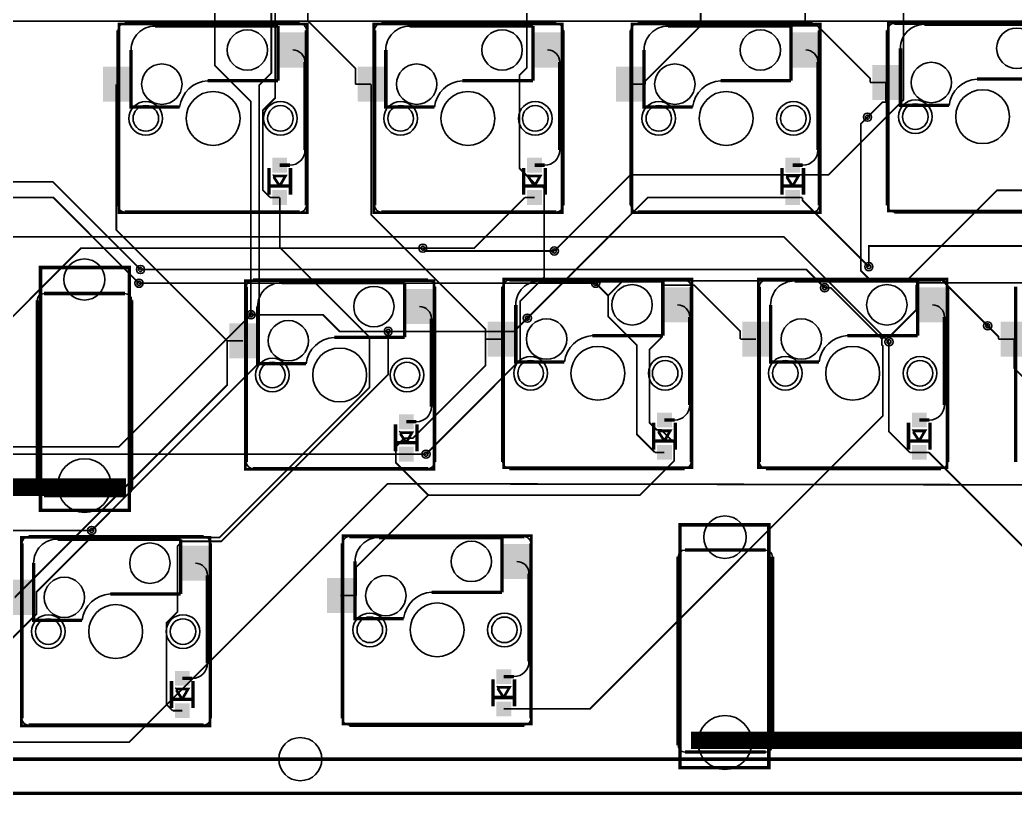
# Model space of a CAD drawing. Header units: millimetres. Extents: x -34 to 290, y -3 to 102.
# Drawn here: x 30 to 103.9, y -2.7 to 54.9 of the extents above; entities that cross this region are included whole.
import ezdxf

# ---------------------------------------------------------------- set-up
doc = ezdxf.new("R2010")
doc.units = ezdxf.units.MM
for name, color, linetype, true_color in [('BoardOutLine', 7, 'Continuous', 0xff00ff), ('BottomLayer', 7, 'Continuous', 0x0000ff), ('BottomPasteMaskLayer', 7, 'Continuous', 0x800000), ('BottomSilkLayer', 7, 'Continuous', 0x66cc33), ('BottomSolderMaskLayer', 7, 'Continuous', 0xaa00ff), ('Document', 7, 'Continuous', 0xffffff), ('Hole', 7, 'Continuous', 0x222222), ('Multi-Layer', 7, 'Continuous', 0xc0c0c0), ('TopLayer', 7, 'Continuous', 0xff0000), ('TopSilkLayer', 7, 'Continuous', 0xffcc00)]:
    doc.layers.add(name, color=color, linetype=linetype, true_color=true_color)

msp = doc.modelspace()

# ---------------------------------------------------------------- hatches: boundary and pattern name
at = {"layer": 'BottomLayer'}
for points in [[(51.19248079999977, 51.405002599999875), (49.29245920000005, 51.405002599999875), (49.29245920000005, 53.905022999999915), (51.19248079999977, 53.905022999999915)], [(70.11548079999977, 51.405002599999875), (68.21545920000005, 51.405002599999875), (68.21545920000005, 53.905022999999915), (70.11548079999977, 53.905022999999915)], [(89.29248079999991, 51.405002599999875), (87.39245919999996, 51.405002599999875), (87.39245919999996, 53.905022999999915), (89.29248079999991, 53.905022999999915)], [(38.086080800000104, 48.86502799999994), (36.18605919999993, 48.86502799999994), (36.18605919999993, 51.36502299999995), (38.086080800000104, 51.36502299999995)], [(57.009080800000106, 48.86502799999994), (55.10905919999993, 48.86502799999994), (55.10905919999993, 51.36502299999995), (57.009080800000106, 51.36502299999995)], [(76.18608080000001, 48.86502799999994), (74.28605919999984, 48.86502799999994), (74.28605919999984, 51.36502299999995), (76.18608080000001, 51.36502299999995)], [(95.23608079999997, 48.992028000000005), (93.33605920000002, 48.992028000000005), (93.33605920000002, 51.492022999999904), (95.23608079999997, 51.492022999999904)], [(49.77170639999997, 44.60095220000005), (49.77170639999997, 43.60095419999993), (48.77170840000019, 43.60095419999993), (48.77170840000019, 44.60095220000005)], [(68.69470639999997, 44.60095220000005), (68.69470639999997, 43.60095419999993), (67.6947084000002, 43.60095419999993), (67.6947084000002, 44.60095220000005)], [(87.87170640000011, 44.60095220000005), (87.87170640000011, 43.60095419999993), (86.8717084000001, 43.60095419999993), (86.8717084000001, 44.60095220000005)], [(49.77170639999997, 42.20095700000002), (49.77170639999997, 41.20095900000001), (48.77170840000019, 41.20095900000001), (48.77170840000019, 42.20095700000002)], [(68.69470639999997, 42.20095700000002), (68.69470639999997, 41.20095900000001), (67.6947084000002, 41.20095900000001), (67.6947084000002, 42.20095700000002)], [(87.87170640000011, 42.20095700000002), (87.87170640000011, 41.20095900000001), (86.8717084000001, 41.20095900000001), (86.8717084000001, 42.20095700000002)], [(60.59048079999991, 32.35500259999992), (58.690459199999964, 32.35500259999992), (58.690459199999964, 34.85502299999996), (60.59048079999991, 34.85502299999996)], [(79.76748079999982, 32.48200259999999), (77.8674592000001, 32.48200259999999), (77.8674592000001, 34.98202299999991), (79.76748079999982, 34.98202299999991)], [(98.69048079999982, 32.48200259999999), (96.7904592000001, 32.48200259999999), (96.7904592000001, 34.98202299999991), (98.69048079999982, 34.98202299999991)], [(47.484080800000015, 29.815027999999984), (45.58405919999984, 29.815027999999984), (45.58405919999984, 32.31502299999988), (47.484080800000015, 32.31502299999988)], [(66.66108079999992, 29.942027999999937), (64.76105919999998, 29.942027999999937), (64.76105919999998, 32.44202299999995), (66.66108079999992, 32.44202299999995)], [(85.58408079999992, 29.942027999999937), (83.68405919999998, 29.942027999999937), (83.68405919999998, 32.44202299999995), (85.58408079999992, 32.44202299999995)], [(104.76108080000006, 29.942027999999937), (102.86105919999989, 29.942027999999937), (102.86105919999989, 32.44202299999995), (104.76108080000006, 32.44202299999995)], [(59.16970640000011, 25.550952199999983), (59.16970640000011, 24.55095419999998), (58.169708400000104, 24.55095419999998), (58.169708400000104, 25.550952199999983)], [(78.34670640000002, 25.67795220000005), (78.34670640000002, 24.67795419999993), (77.34670840000001, 24.67795419999993), (77.34670840000001, 25.67795220000005)], [(97.26970640000002, 25.67795220000005), (97.26970640000002, 24.67795419999993), (96.26970840000001, 24.67795419999993), (96.26970840000001, 25.67795220000005)], [(59.16970640000011, 23.15095699999995), (59.16970640000011, 22.150959000000057), (58.169708400000104, 22.150959000000057), (58.169708400000104, 23.15095699999995)], [(78.34670640000002, 23.277957000000015), (78.34670640000002, 22.27795900000001), (77.34670840000001, 22.27795900000001), (77.34670840000001, 23.277957000000015)], [(97.26970640000002, 23.277957000000015), (97.26970640000002, 22.27795900000001), (96.26970840000001, 22.27795900000001), (96.26970840000001, 23.277957000000015)], [(43.953480799999966, 13.305002599999966), (42.05345920000002, 13.305002599999966), (42.05345920000002, 15.805022999999892), (43.953480799999966, 15.805022999999892)], [(67.82948079999994, 13.432002599999919), (65.9294592, 13.432002599999919), (65.9294592, 15.932022999999958), (67.82948079999994, 15.932022999999958)], [(54.72308080000005, 10.892027999999982), (52.823059199999875, 10.892027999999982), (52.823059199999875, 13.392022999999881), (54.72308080000005, 13.392022999999881)], [(30.84708080000007, 10.76502800000003), (28.9470591999999, 10.76502800000003), (28.9470591999999, 13.265022999999928), (30.84708080000007, 13.265022999999928)], [(42.532706400000166, 6.500952200000029), (42.532706400000166, 5.50095419999991), (41.53270840000016, 5.50095419999991), (41.53270840000016, 6.500952200000029)], [(66.40870640000014, 6.6279521999999815), (66.40870640000014, 5.6279541999999765), (65.40870840000014, 5.6279541999999765), (65.40870840000014, 6.6279521999999815)], [(42.532706400000166, 4.100956999999994), (42.532706400000166, 3.100958999999989), (41.53270840000016, 3.100958999999989), (41.53270840000016, 4.100956999999994)], [(66.40870640000014, 4.227956999999947), (66.40870640000014, 3.2279590000000553), (65.40870840000014, 3.2279590000000553), (65.40870840000014, 4.227956999999947)]]:
    msp.add_hatch(color=256, dxfattribs=at).paths.add_polyline_path(points)
at = {"layer": 'BottomPasteMaskLayer'}
for points in [[(51.19248079999977, 51.405002599999875), (49.29245920000005, 51.405002599999875), (49.29245920000005, 53.905022999999915), (51.19248079999977, 53.905022999999915)], [(70.11548079999977, 51.405002599999875), (68.21545920000005, 51.405002599999875), (68.21545920000005, 53.905022999999915), (70.11548079999977, 53.905022999999915)], [(89.29248079999991, 51.405002599999875), (87.39245919999996, 51.405002599999875), (87.39245919999996, 53.905022999999915), (89.29248079999991, 53.905022999999915)], [(38.086080800000104, 48.86502799999994), (36.18605919999993, 48.86502799999994), (36.18605919999993, 51.36502299999995), (38.086080800000104, 51.36502299999995)], [(57.009080800000106, 48.86502799999994), (55.10905919999993, 48.86502799999994), (55.10905919999993, 51.36502299999995), (57.009080800000106, 51.36502299999995)], [(76.18608080000001, 48.86502799999994), (74.28605919999984, 48.86502799999994), (74.28605919999984, 51.36502299999995), (76.18608080000001, 51.36502299999995)], [(95.23608079999997, 48.992028000000005), (93.33605920000002, 48.992028000000005), (93.33605920000002, 51.492022999999904), (95.23608079999997, 51.492022999999904)], [(49.77170639999997, 44.60095220000005), (49.77170639999997, 43.60095419999993), (48.77170840000019, 43.60095419999993), (48.77170840000019, 44.60095220000005)], [(68.69470639999997, 44.60095220000005), (68.69470639999997, 43.60095419999993), (67.6947084000002, 43.60095419999993), (67.6947084000002, 44.60095220000005)], [(87.87170640000011, 44.60095220000005), (87.87170640000011, 43.60095419999993), (86.8717084000001, 43.60095419999993), (86.8717084000001, 44.60095220000005)], [(49.77170639999997, 42.20095700000002), (49.77170639999997, 41.20095900000001), (48.77170840000019, 41.20095900000001), (48.77170840000019, 42.20095700000002)], [(68.69470639999997, 42.20095700000002), (68.69470639999997, 41.20095900000001), (67.6947084000002, 41.20095900000001), (67.6947084000002, 42.20095700000002)], [(87.87170640000011, 42.20095700000002), (87.87170640000011, 41.20095900000001), (86.8717084000001, 41.20095900000001), (86.8717084000001, 42.20095700000002)], [(60.59048079999991, 32.35500259999992), (58.690459199999964, 32.35500259999992), (58.690459199999964, 34.85502299999996), (60.59048079999991, 34.85502299999996)], [(79.76748079999982, 32.48200259999999), (77.8674592000001, 32.48200259999999), (77.8674592000001, 34.98202299999991), (79.76748079999982, 34.98202299999991)], [(98.69048079999982, 32.48200259999999), (96.7904592000001, 32.48200259999999), (96.7904592000001, 34.98202299999991), (98.69048079999982, 34.98202299999991)], [(47.484080800000015, 29.815027999999984), (45.58405919999984, 29.815027999999984), (45.58405919999984, 32.31502299999988), (47.484080800000015, 32.31502299999988)], [(66.66108079999992, 29.942027999999937), (64.76105919999998, 29.942027999999937), (64.76105919999998, 32.44202299999995), (66.66108079999992, 32.44202299999995)], [(85.58408079999992, 29.942027999999937), (83.68405919999998, 29.942027999999937), (83.68405919999998, 32.44202299999995), (85.58408079999992, 32.44202299999995)], [(104.76108080000006, 29.942027999999937), (102.86105919999989, 29.942027999999937), (102.86105919999989, 32.44202299999995), (104.76108080000006, 32.44202299999995)], [(59.16970640000011, 25.550952199999983), (59.16970640000011, 24.55095419999998), (58.169708400000104, 24.55095419999998), (58.169708400000104, 25.550952199999983)], [(78.34670640000002, 25.67795220000005), (78.34670640000002, 24.67795419999993), (77.34670840000001, 24.67795419999993), (77.34670840000001, 25.67795220000005)], [(97.26970640000002, 25.67795220000005), (97.26970640000002, 24.67795419999993), (96.26970840000001, 24.67795419999993), (96.26970840000001, 25.67795220000005)], [(59.16970640000011, 23.15095699999995), (59.16970640000011, 22.150959000000057), (58.169708400000104, 22.150959000000057), (58.169708400000104, 23.15095699999995)], [(78.34670640000002, 23.277957000000015), (78.34670640000002, 22.27795900000001), (77.34670840000001, 22.27795900000001), (77.34670840000001, 23.277957000000015)], [(97.26970640000002, 23.277957000000015), (97.26970640000002, 22.27795900000001), (96.26970840000001, 22.27795900000001), (96.26970840000001, 23.277957000000015)], [(43.953480799999966, 13.305002599999966), (42.05345920000002, 13.305002599999966), (42.05345920000002, 15.805022999999892), (43.953480799999966, 15.805022999999892)], [(67.82948079999994, 13.432002599999919), (65.9294592, 13.432002599999919), (65.9294592, 15.932022999999958), (67.82948079999994, 15.932022999999958)], [(54.72308080000005, 10.892027999999982), (52.823059199999875, 10.892027999999982), (52.823059199999875, 13.392022999999881), (54.72308080000005, 13.392022999999881)], [(30.84708080000007, 10.76502800000003), (28.9470591999999, 10.76502800000003), (28.9470591999999, 13.265022999999928), (30.84708080000007, 13.265022999999928)], [(42.532706400000166, 6.500952200000029), (42.532706400000166, 5.50095419999991), (41.53270840000016, 5.50095419999991), (41.53270840000016, 6.500952200000029)], [(66.40870640000014, 6.6279521999999815), (66.40870640000014, 5.6279541999999765), (65.40870840000014, 5.6279541999999765), (65.40870840000014, 6.6279521999999815)], [(42.532706400000166, 4.100956999999994), (42.532706400000166, 3.100958999999989), (41.53270840000016, 3.100958999999989), (41.53270840000016, 4.100956999999994)], [(66.40870640000014, 4.227956999999947), (66.40870640000014, 3.2279590000000553), (65.40870840000014, 3.2279590000000553), (65.40870840000014, 4.227956999999947)]]:
    msp.add_hatch(color=256, dxfattribs=at).paths.add_polyline_path(points)
at = {"layer": 'BottomSolderMaskLayer'}
for points in [[(51.243281479116945, 51.354204148387), (49.24165852088288, 51.354204148387), (49.24165852088288, 53.95582558064507), (51.243281479116945, 53.95582558064507)], [(70.16628147911695, 51.354204148387), (68.16465852088288, 51.354204148387), (68.16465852088288, 53.95582558064507), (70.16628147911695, 53.95582558064507)], [(89.34328147911708, 51.354204148387), (87.34165852088279, 51.354204148387), (87.34165852088279, 53.95582558064507), (89.34328147911708, 53.95582558064507)], [(38.13688147911705, 48.814230580645244), (36.13525852088276, 48.814230580645244), (36.13525852088276, 51.41582558064499), (38.13688147911705, 51.41582558064499)], [(57.05988147911705, 48.814230580645244), (55.05825852088276, 48.814230580645244), (55.05825852088276, 51.41582558064499), (57.05988147911705, 51.41582558064499)], [(76.23688147911719, 48.814230580645244), (74.23525852088267, 48.814230580645244), (74.23525852088267, 51.41582558064499), (76.23688147911719, 51.41582558064499)], [(95.28688147911714, 48.9412305806452), (93.28525852088285, 48.9412305806452), (93.28525852088285, 51.54282558064506), (95.28688147911714, 51.54282558064506)], [(49.82250898064524, 44.651747038709686), (49.82250898064524, 43.550149038709606), (48.72091098064527, 43.550149038709606), (48.72091098064527, 44.651747038709686)], [(68.74550898064524, 44.651747038709686), (68.74550898064524, 43.550149038709606), (67.64391098064527, 43.550149038709606), (67.64391098064527, 44.651747038709686)], [(87.92250898064538, 44.651747038709686), (87.92250898064538, 43.550149038709606), (86.82091098064518, 43.550149038709606), (86.82091098064518, 44.651747038709686)], [(49.82250898064524, 42.251757), (49.82250898064524, 41.15015900000003), (48.72091098064527, 41.15015900000003), (48.72091098064527, 42.251757)], [(68.74550898064524, 42.251757), (68.74550898064524, 41.15015900000003), (67.64391098064527, 41.15015900000003), (67.64391098064527, 42.251757)], [(87.92250898064538, 42.251757), (87.92250898064538, 41.15015900000003), (86.82091098064518, 41.15015900000003), (86.82091098064518, 42.251757)], [(60.64128147911708, 32.30420414838704), (58.63965852088279, 32.30420414838704), (58.63965852088279, 34.905825580645), (60.64128147911708, 34.905825580645)], [(79.81828147911699, 32.431204148386996), (77.81665852088292, 32.431204148386996), (77.81665852088292, 35.03282558064507), (79.81828147911699, 35.03282558064507)], [(98.74128147911699, 32.431204148386996), (96.73965852088293, 32.431204148386996), (96.73965852088293, 35.03282558064507), (98.74128147911699, 35.03282558064507)], [(47.53488147911719, 29.764230580645176), (45.53325852088267, 29.764230580645176), (45.53325852088267, 32.36582558064504), (47.53488147911719, 32.36582558064504)], [(66.7118814791171, 29.891230580645242), (64.7102585208828, 29.891230580645242), (64.7102585208828, 32.49282558064499), (66.7118814791171, 32.49282558064499)], [(85.6348814791171, 29.891230580645242), (83.6332585208828, 29.891230580645242), (83.6332585208828, 32.49282558064499), (85.6348814791171, 32.49282558064499)], [(104.81188147911723, 29.891230580645242), (102.81025852088271, 29.891230580645242), (102.81025852088271, 32.49282558064499), (104.81188147911723, 32.49282558064499)], [(59.22050898064538, 25.601747038709618), (59.22050898064538, 24.50014903870965), (58.11891098064518, 24.50014903870965), (58.11891098064518, 25.601747038709618)], [(78.39750898064528, 25.728747038709685), (78.39750898064528, 24.627149038709604), (77.29591098064509, 24.627149038709604), (77.29591098064509, 25.728747038709685)], [(97.32050898064529, 25.728747038709685), (97.32050898064529, 24.627149038709604), (96.21891098064509, 24.627149038709604), (96.21891098064509, 25.728747038709685)], [(59.22050898064538, 23.20175699999993), (59.22050898064538, 22.100159000000076), (58.11891098064518, 22.100159000000076), (58.11891098064518, 23.20175699999993)], [(78.39750898064528, 23.328756999999996), (78.39750898064528, 22.22715900000003), (77.29591098064509, 22.22715900000003), (77.29591098064509, 23.328756999999996)], [(97.32050898064529, 23.328756999999996), (97.32050898064529, 22.22715900000003), (96.21891098064509, 22.22715900000003), (96.21891098064509, 23.328756999999996)], [(44.00428147911691, 13.254204148386975), (42.00265852088285, 13.254204148386975), (42.00265852088285, 15.855825580645046), (44.00428147911691, 15.855825580645046)], [(67.88028147911712, 13.381204148387042), (65.87865852088282, 13.381204148387042), (65.87865852088282, 15.982825580644999), (67.88028147911712, 15.982825580644999)], [(30.897881479117245, 10.714230580645221), (28.896258520882725, 10.714230580645221), (28.896258520882725, 13.315825580645082), (30.897881479117245, 13.315825580645082)], [(54.77388147911722, 10.841230580645174), (52.7722585208827, 10.841230580645174), (52.7722585208827, 13.442825580645035), (54.77388147911722, 13.442825580645035)], [(66.45950898064518, 6.678747038709616), (66.45950898064518, 5.577149038709649), (65.35791098064522, 5.577149038709649), (65.35791098064522, 6.678747038709616)], [(42.583508980645206, 6.551747038709664), (42.583508980645206, 5.4501490387096965), (41.48191098064524, 5.4501490387096965), (41.48191098064524, 6.551747038709664)], [(42.583508980645206, 4.151756999999975), (42.583508980645206, 3.050159000000008), (41.48191098064524, 3.050159000000008), (41.48191098064524, 4.151756999999975)], [(66.45950898064518, 4.278756999999928), (66.45950898064518, 3.1771590000000742), (65.35791098064522, 3.1771590000000742), (65.35791098064522, 4.278756999999928)]]:
    msp.add_hatch(color=256, dxfattribs=at).paths.add_polyline_path(points)

# ---------------------------------------------------------------- linework, layer by layer
at = {"layer": 'BoardOutLine', "const_width": 0.254}
msp.add_lwpolyline([(-34.29000000000008, 100.32999999999993), (-34.29000000000008, -2.5400000000000773), (289.56000000000006, -2.5400000000000773), (289.56000000000006, 100.32999999999993), (-34.29000000000008, 100.32999999999993)], close=True, dxfattribs=at)
at = {"layer": 'BottomLayer'}
for points, const_width in [([(48.55616399999997, 41.700958000000014), (48.02581199999997, 42.231309999999894), (48.02581199999997, 48.18633999999997), (48.927511999999865, 49.08803999999998), (48.927511999999865, 74.16926999999998), (53.97068200000001, 79.21244000000002)], 0.127), ([(54.89346399999988, 50.11496199999999), (54.89346399999988, 51.2805679999999), (51.360070000000064, 54.81396199999995), (51.360070000000064, 69.2919619999999)], 0.127), ([(88.29446399999995, 54.46166400000004), (88.29446399999995, 69.16496199999995)], 0.127), ([(80.53222399999993, 54.46166400000004), (80.53222399999993, 61.281564), (78.10017399999981, 63.71361399999989)], 0.127), ([(35.29914199999996, 16.977105999999935), (47.74463399999979, 29.422597999999994), (47.74463399999979, 50.05095399999993), (48.64658799999995, 50.95290799999998), (48.64658799999995, 63.16141799999991), (48.38954000000001, 63.41846599999997)], 0.127), ([(44.44568199999992, 60.877958000000035), (44.44568199999992, 51.51551799999993), (47.130207999999925, 48.830991999999924), (47.130207999999925, 32.99485399999992)], 0.127), ([(100.88016400000004, 60.75095799999997), (95.60128199999997, 55.4720759999999), (95.60128199999997, 48.960785999999985), (90.02420400000017, 43.383707999999956), (75.32116000000008, 43.383707999999956), (69.66686600000014, 37.72941400000002)], 0.127), ([(60.13780199999985, 22.650957999999946), (67.1294059999999, 29.642561999999998), (67.1294059999999, 34.01517200000001), (68.91223200000002, 35.79799799999989), (68.91223200000002, 42.381677999999965), (68.67753600000003, 42.61637399999995), (68.32777799999997, 42.61637399999995), (67.0798759999999, 43.864275999999904), (67.0798759999999, 50.792379999999866), (67.63232600000003, 51.34483), (67.63232600000003, 57.45708599999989)], 0.127), ([(80.53222399999993, 54.46166400000004), (76.40167599999984, 50.33111599999995), (76.40167599999984, 50.11496199999999)], 0.127), ([(88.29446399999995, 54.46166400000004), (80.53222399999993, 54.46166400000004)], 0.127), ([(93.12046399999997, 50.241961999999944), (93.12046399999997, 50.53329999999994), (89.19209999999987, 54.46166400000004), (88.29446399999995, 54.46166400000004)], 0.127), ([(51.14625279999984, 49.124615999999946), (51.14625279999984, 51.75117919999991)], 0.254), ([(70.06925279999984, 49.124615999999946), (70.06925279999984, 51.75117919999991)], 0.254), ([(89.24625279999998, 49.124615999999946), (89.24625279999998, 51.75117919999991)], 0.254), ([(94.28607, 50.241961999999944), (93.12046399999997, 50.241961999999944)], 0.127), ([(94.28607, 50.241961999999944), (94.28607, 48.7763819999999)], 0.127), ([(45.36846400000002, 31.064961999999923), (37.136069999999904, 39.29735599999992), (37.136069999999904, 50.11496199999999)], 0.127), ([(56.059069999999906, 50.11496199999999), (54.89346399999988, 50.11496199999999)], 0.127), ([(64.54546399999992, 31.19196199999999), (64.54546399999992, 31.938468000000057), (56.059069999999906, 40.42486199999996), (56.059069999999906, 50.11496199999999)], 0.127), ([(75.23607000000004, 50.11496199999999), (76.40167599999984, 50.11496199999999)], 0.127), ([(51.14625279999984, 49.124615999999946), (51.14625279999984, 45.22561440000004)], 0.254), ([(70.06925279999984, 49.124615999999946), (70.06925279999984, 45.22561440000004)], 0.254), ([(89.24625279999998, 49.124615999999946), (89.24625279999998, 45.22561440000004)], 0.254), ([(92.92615399999988, 47.668433999999934), (94.03410199999996, 48.7763819999999), (94.28607, 48.7763819999999)], 0.127), ([(19.957795999999803, 45.78426200000001), (22.87270000000001, 42.869358000000034), (32.41700400000002, 42.869358000000034), (38.927277999999774, 36.35908400000005)], 0.127), ([(50.021540800000025, 44.10090239999988), (49.271732799999995, 44.10090239999988)], 0.254), ([(68.94454080000003, 44.10090239999988), (68.1947328, 44.10090239999988)], 0.254), ([(88.12154079999993, 44.10090239999988), (87.3717327999999, 44.10090239999988)], 0.254), ([(73.6610159999999, 34.41522199999997), (74.7684559999999, 35.52266199999997), (95.82531000000006, 35.52266199999997), (102.53573599999993, 42.23308799999995), (105.30103399999996, 42.23308799999995)], 0.127), ([(-22.972522000000026, 18.817335999999955), (-7.03884800000003, 2.8836619999999584), (23.309833999999796, 2.8836619999999584), (31.21151999999995, 10.785347999999999), (31.21151999999995, 12.414758000000006), (35.251644000000056, 16.454881999999998), (44.79112199999997, 16.454881999999998), (55.94654800000001, 27.610308000000032), (55.94654800000001, 31.316675999999916), (49.27168199999994, 37.99154199999998), (49.27168199999994, 41.700958000000014)], 0.127), ([(22.982681999999954, 41.700958000000014), (32.455104000000006, 41.700958000000014), (38.81805799999995, 35.33800400000007)], 0.127), ([(49.27168199999994, 41.700958000000014), (48.55616399999997, 41.700958000000014)], 0.127), ([(59.899295999999936, 37.938455999999974), (63.71666199999993, 37.938455999999974), (67.47916399999997, 41.700958000000014)], 0.127), ([(68.19468199999994, 41.700958000000014), (67.47916399999997, 41.700958000000014)], 0.127), ([(87.37168200000008, 41.700958000000014), (76.61681399999986, 41.700958000000014), (67.6569639999999, 32.74110799999994)], 0.127), ([(87.72956799999986, 41.700958000000014), (87.37168200000008, 41.700958000000014)], 0.127), ([(87.72956799999986, 41.700958000000014), (88.0874540000001, 41.700958000000014)], 0.127), ([(88.0874540000001, 41.700958000000014), (88.0874540000001, 41.50080600000001), (93.02115000000015, 36.56710999999996)], 0.127), ([(83.46846399999993, 31.19196199999999), (83.46846399999993, 31.77463799999998), (80.04352799999981, 35.199573999999984), (77.686916, 35.199573999999984), (77.65008599999999, 35.162743999999975), (77.65008599999999, 31.327597999999966), (76.73187599999994, 30.409388000000035), (76.73187599999994, 24.985726), (77.25714800000003, 24.460453999999913), (77.58429999999987, 24.460453999999913), (78.56423200000006, 23.480522000000065), (78.56423200000006, 22.149815999999987), (76.02499399999999, 19.61057799999992), (60.29985399999998, 19.61057799999992)], 0.127), ([(73.6610159999999, 34.41522199999997), (72.73823400000003, 35.33800400000007)], 0.127), ([(93.99295400000017, 31.200089999999932), (90.19387599999993, 34.99916799999994), (89.74048600000003, 34.99916799999994)], 0.127), ([(113.20399000000009, 30.852363999999966), (108.68431399999997, 35.37178599999993), (96.74758399999985, 35.37178599999993), (96.53854200000012, 35.162743999999975), (96.53854200000012, 33.35197799999992), (94.69247000000007, 31.50590599999998), (94.29876999999999, 31.50590599999998), (93.99295400000017, 31.200089999999932)], 0.127), ([(77.13116400000001, 22.777958000000012), (75.79614000000004, 24.112981999999988), (75.79614000000004, 30.743397999999956), (73.6610159999999, 32.878521999999975), (73.6610159999999, 34.41522199999997)], 0.127), ([(60.54425279999998, 30.074615999999992), (60.54425279999998, 32.701179199999956)], 0.254), ([(79.72125279999989, 30.201615999999945), (79.72125279999989, 32.82817919999991)], 0.254), ([(98.64425279999989, 30.201615999999945), (98.64425279999989, 32.82817919999991)], 0.254), ([(57.325006000000144, 31.762445999999954), (57.325006000000144, 28.559252000000015), (44.939711999999986, 16.17395799999997), (42.04106399999989, 16.17395799999997), (41.68851199999983, 15.821406000000025), (41.68851199999983, 10.942319999999995), (40.852089999999976, 10.105897999999911), (40.852089999999976, 4.06603199999995), (41.317163999999934, 3.6009579999999914)], 0.127), ([(102.64546400000006, 31.19196199999999), (102.64546400000006, 31.37763599999994), (101.84968199999992, 32.17341799999997)], 0.127), ([(45.36846400000002, 31.064961999999923), (45.36846400000002, 27.784806000000003), (29.59861999999987, 12.014961999999969), (29.57347399999992, 12.014961999999969)], 0.127), ([(46.53407000000004, 31.064961999999923), (45.36846400000002, 31.064961999999923)], 0.127), ([(64.54546399999992, 31.19196199999999), (64.54546399999992, 29.219397999999956), (59.15659999999991, 23.830533999999943), (58.523885999999834, 23.830533999999943), (57.891680000000065, 23.198327999999947), (57.891680000000065, 22.01875199999995), (60.29985399999998, 19.61057799999992)], 0.127), ([(65.71106999999995, 31.19196199999999), (64.54546399999992, 31.19196199999999)], 0.127), ([(93.99295400000017, 31.200089999999932), (93.99295400000017, 30.76727399999993), (94.07372599999997, 30.68650200000002), (94.07372599999997, 25.49626599999999), (72.30541800000003, 3.727958000000058), (65.90868200000011, 3.727958000000058)], 0.127), ([(84.63406999999995, 31.19196199999999), (83.46846399999993, 31.19196199999999)], 0.127), ([(94.51517799999999, 30.983682000000044), (94.51517799999999, 24.31694399999992), (96.05416400000001, 22.777958000000012)], 0.127), ([(103.81106999999986, 31.19196199999999), (102.64546400000006, 31.19196199999999)], 0.127), ([(125.14706999999987, 12.014961999999969), (120.82729200000006, 12.014961999999969), (103.81106999999986, 29.03118399999994), (103.81106999999986, 31.19196199999999)], 0.127), ([(79.72125279999989, 30.201615999999945), (79.72125279999989, 26.30261440000004)], 0.254), ([(98.64425279999989, 30.201615999999945), (98.64425279999989, 26.30261440000004)], 0.254), ([(60.54425279999998, 30.074615999999992), (60.54425279999998, 26.175614399999972)], 0.254), ([(59.419540799999936, 25.050902399999927), (58.669732799999906, 25.050902399999927)], 0.254), ([(78.59654079999984, 25.17790239999988), (77.84673279999981, 25.17790239999988)], 0.254), ([(97.51954079999985, 25.17790239999988), (96.76973279999982, 25.17790239999988)], 0.254), ([(58.66968200000008, 22.650957999999946), (60.13780199999985, 22.650957999999946)], 0.127), ([(60.13780199999985, 22.650957999999946), (60.13780199999985, 22.64918)], 0.127), ([(77.84668199999999, 22.777958000000012), (77.13116400000001, 22.777958000000012)], 0.127), ([(96.76968199999999, 22.777958000000012), (96.05416400000001, 22.777958000000012)], 0.127), ([(96.76968199999999, 22.777958000000012), (97.485454, 22.777958000000012)], 0.127), ([(136.08278600000006, 7.123937999999953), (113.13947399999995, 7.123937999999953), (97.485454, 22.777958000000012)], 0.127), ([(60.29985399999998, 19.61057799999992), (54.93867599999987, 14.249399999999923), (54.93867599999987, 12.141961999999921)], 0.127), ([(43.90725279999981, 11.024615999999924), (43.90725279999981, 13.651179200000001)], 0.254), ([(67.78325280000001, 11.15161599999999), (67.78325280000001, 13.778179199999954)], 0.254), ([(53.77306999999985, 12.141961999999921), (54.93867599999987, 12.141961999999921)], 0.127), ([(43.90725279999981, 11.024615999999924), (43.90725279999981, 7.125614400000018)], 0.254), ([(67.78325280000001, 11.15161599999999), (67.78325280000001, 7.25261439999997)], 0.254), ([(42.78254079999999, 6.000902399999973), (42.03273279999996, 6.000902399999973)], 0.254), ([(66.65854079999997, 6.127902399999925), (65.90873279999994, 6.127902399999925)], 0.254), ([(42.03268199999991, 3.6009579999999914), (41.317163999999934, 3.6009579999999914)], 0.127)]:
    msp.add_lwpolyline(points, dxfattribs=dict(at, const_width=const_width))
for centre, radius, start, end in [((50.2424699999998, 51.75117919999991), 0.9037828, 0, 90), ((69.1654699999998, 51.75117919999991), 0.9037828, 0, 90), ((88.34246999999971, 51.75117919999991), 0.9037828, 0, 90), ((50.021540800000025, 45.22561440000004), 1.124712, 270, 0), ((68.94454080000003, 45.22561440000004), 1.124712, 270, 0), ((88.12154079999993, 45.22561440000004), 1.124712, 270, 0), ((59.64046999999971, 32.701179199999956), 0.9037828, 0, 90), ((78.81746999999984, 32.82817919999991), 0.9037828, 0, 90), ((97.74046999999985, 32.82817919999991), 0.9037828, 0, 90), ((59.419540799999936, 26.175614399999972), 1.124712, 270, 0), ((78.59654079999984, 26.30261440000004), 1.124712, 270, 0), ((97.51954079999985, 26.30261440000004), 1.124712, 270, 0), ((43.003469999999766, 13.651179200000001), 0.9037828, 0, 90), ((66.87946999999974, 13.778179199999954), 0.9037828, 0, 90), ((42.78254079999999, 7.125614400000018), 1.124712, 270, 0), ((66.65854079999997, 7.25261439999997), 1.124712, 270, 0)]:
    msp.add_arc(centre, radius, start, end, dxfattribs=at)
at = {"layer": 'BottomSilkLayer'}
for points, const_width in [([(40.00626999999997, 54.433012799999915), (49.15026999999998, 54.433012799999915)], 0.254), ([(49.15026999999998, 50.36901279999995), (49.15026999999998, 54.433012799999915)], 0.254), ([(58.929269999999974, 54.433012799999915), (68.07326999999998, 54.433012799999915)], 0.254), ([(68.07326999999998, 50.36901279999995), (68.07326999999998, 54.433012799999915)], 0.254), ([(78.10627000000011, 54.433012799999915), (87.25027000000011, 54.433012799999915)], 0.254), ([(87.25027000000011, 50.36901279999995), (87.25027000000011, 54.433012799999915)], 0.254), ([(97.15627000000006, 54.56001279999998), (106.30027000000007, 54.56001279999998)], 0.254), ([(41.83506999999997, 48.4132128), (38.22826999999995, 48.4132128), (38.22826999999995, 52.655012799999895)], 0.254), ([(60.758069999999975, 48.4132128), (57.151269999999954, 48.4132128), (57.151269999999954, 52.655012799999895)], 0.254), ([(79.93506999999988, 48.4132128), (76.32827000000009, 48.4132128), (76.32827000000009, 52.655012799999895)], 0.254), ([(98.98507000000006, 48.54021279999995), (95.37827000000004, 48.54021279999995), (95.37827000000004, 52.78201279999996)], 0.254), ([(49.15026999999998, 50.36901279999995), (43.91786999999988, 50.36901279999995)], 0.254), ([(68.07326999999998, 50.36901279999995), (62.84086999999988, 50.36901279999995)], 0.254), ([(87.25027000000011, 50.36901279999995), (82.01787000000002, 50.36901279999995)], 0.254), ([(106.30027000000007, 50.4960127999999), (101.06786999999997, 50.4960127999999)], 0.254), ([(48.471734399999946, 41.900983), (48.471734399999946, 43.90100440000003)], 0.254), ([(50.071705799999904, 41.900983), (50.071705799999904, 43.90100440000003)], 0.254), ([(67.39473439999995, 41.900983), (67.39473439999995, 43.90100440000003)], 0.254), ([(68.9947057999999, 41.900983), (68.9947057999999, 43.90100440000003)], 0.254), ([(86.57173439999985, 41.900983), (86.57173439999985, 43.90100440000003)], 0.254), ([(88.17170580000004, 41.900983), (88.17170580000004, 43.90100440000003)], 0.254), ([(48.77056540000001, 43.30034520000004), (48.7716322, 43.30110719999993), (49.27094539999996, 42.548530599999935)], 0.1999996), ([(48.7716322, 43.30110719999993), (49.6965985999999, 43.30110719999993)], 0.1999996), ([(49.62161780000008, 43.30110719999993), (49.6965985999999, 43.30110719999993), (49.26500179999982, 42.54974979999997)], 0.1999996), ([(67.69356540000001, 43.30034520000004), (67.6946322, 43.30110719999993), (68.19394539999996, 42.548530599999935)], 0.1999996), ([(67.6946322, 43.30110719999993), (68.6195985999999, 43.30110719999993)], 0.1999996), ([(68.54461780000008, 43.30110719999993), (68.6195985999999, 43.30110719999993), (68.18800179999982, 42.54974979999997)], 0.1999996), ([(86.87056540000015, 43.30034520000004), (86.87163219999991, 43.30110719999993), (87.37094539999987, 42.548530599999935)], 0.1999996), ([(86.87163219999991, 43.30110719999993), (87.79659859999981, 43.30110719999993)], 0.1999996), ([(87.72161779999999, 43.30110719999993), (87.79659859999981, 43.30110719999993), (87.36500179999996, 42.54974979999997)], 0.1999996), ([(48.471734399999946, 42.54974979999997), (50.071705799999904, 42.54974979999997)], 0.254), ([(67.39473439999995, 42.54974979999997), (68.9947057999999, 42.54974979999997)], 0.254), ([(86.57173439999985, 42.54974979999997), (88.17170580000004, 42.54974979999997)], 0.254), ([(49.40427000000011, 35.38301279999996), (58.54826999999989, 35.38301279999996)], 0.254), ([(58.54826999999989, 31.319012799999882), (58.54826999999989, 35.38301279999996)], 0.254), ([(68.58127000000002, 35.51001279999991), (77.72527000000002, 35.51001279999991)], 0.254), ([(77.72527000000002, 31.44601279999995), (77.72527000000002, 35.51001279999991)], 0.254), ([(87.50427000000002, 35.51001279999991), (96.64827000000002, 35.51001279999991)], 0.254), ([(96.64827000000002, 31.44601279999995), (96.64827000000002, 35.51001279999991)], 0.254), ([(51.233069999999884, 29.36321279999993), (47.62627000000009, 29.36321279999993), (47.62627000000009, 33.60501279999994)], 0.254), ([(70.41007000000002, 29.490212799999995), (66.80327, 29.490212799999995), (66.80327, 33.73201279999989)], 0.254), ([(89.33307000000002, 29.490212799999995), (85.72627, 29.490212799999995), (85.72627, 33.73201279999989)], 0.254), ([(58.54826999999989, 31.319012799999882), (53.31587000000002, 31.319012799999882)], 0.254), ([(77.72527000000002, 31.44601279999995), (72.49286999999993, 31.44601279999995)], 0.254), ([(96.64827000000002, 31.44601279999995), (91.41586999999993, 31.44601279999995)], 0.254), ([(57.86973439999986, 22.85098299999993), (57.86973439999986, 24.851004399999965)], 0.254), ([(58.16856540000015, 24.25034519999997), (58.16963219999991, 24.25110719999998), (58.66894539999987, 23.49853059999998)], 0.1999996), ([(59.46970580000004, 22.85098299999993), (59.46970580000004, 24.851004399999965)], 0.254), ([(77.04673439999999, 22.977982999999995), (77.04673439999999, 24.97800440000003)], 0.254), ([(77.34556540000005, 24.377345200000036), (77.34663219999982, 24.37810719999993), (77.8459454, 23.625530599999934)], 0.1999996), ([(77.34663219999982, 24.37810719999993), (78.27159859999995, 24.37810719999993)], 0.1999996), ([(78.19661780000013, 24.37810719999993), (78.27159859999995, 24.37810719999993), (77.84000179999987, 23.62674979999997)], 0.1999996), ([(78.64670579999995, 22.977982999999995), (78.64670579999995, 24.97800440000003)], 0.254), ([(95.9697344, 22.977982999999995), (95.9697344, 24.97800440000003)], 0.254), ([(96.26856540000006, 24.377345200000036), (96.26963219999982, 24.37810719999993), (96.7689454, 23.625530599999934)], 0.1999996), ([(96.26963219999982, 24.37810719999993), (97.19459859999995, 24.37810719999993)], 0.1999996), ([(97.11961780000013, 24.37810719999993), (97.19459859999995, 24.37810719999993), (96.76300179999987, 23.62674979999997)], 0.1999996), ([(97.56970579999995, 22.977982999999995), (97.56970579999995, 24.97800440000003)], 0.254), ([(58.16963219999991, 24.25110719999998), (59.09459859999981, 24.25110719999998)], 0.1999996), ([(59.01961779999999, 24.25110719999998), (59.09459859999981, 24.25110719999998), (58.66300179999996, 23.499749800000018)], 0.1999996), ([(77.04673439999999, 23.62674979999997), (78.64670579999995, 23.62674979999997)], 0.254), ([(95.9697344, 23.62674979999997), (97.56970579999995, 23.62674979999997)], 0.254), ([(57.86973439999986, 23.499749800000018), (59.46970580000004, 23.499749800000018)], 0.254), ([(32.76726999999994, 16.333012799999892), (41.911269999999945, 16.333012799999892)], 0.254), ([(41.911269999999945, 12.269012799999928), (41.911269999999945, 16.333012799999892)], 0.254), ([(56.643269999999916, 16.46001279999996), (65.78726999999992, 16.46001279999996)], 0.254), ([(65.78726999999992, 12.39601279999988), (65.78726999999992, 16.46001279999996)], 0.254), ([(58.47206999999992, 10.440212799999927), (54.865269999999896, 10.440212799999927), (54.865269999999896, 14.682012799999939)], 0.254), ([(34.59606999999994, 10.313212799999974), (30.98926999999992, 10.313212799999974), (30.98926999999992, 14.555012799999872)], 0.254), ([(41.911269999999945, 12.269012799999928), (36.67886999999985, 12.269012799999928)], 0.254), ([(65.78726999999992, 12.39601279999988), (60.55486999999982, 12.39601279999988)], 0.254), ([(41.23273439999991, 3.800982999999974), (41.23273439999991, 5.801004400000011)], 0.254), ([(42.8327058000001, 3.800982999999974), (42.8327058000001, 5.801004400000011)], 0.254), ([(65.10873439999989, 3.9279829999999265), (65.10873439999989, 5.928004399999963)], 0.254), ([(66.70870580000008, 3.9279829999999265), (66.70870580000008, 5.928004399999963)], 0.254), ([(41.53156539999998, 5.200345200000015), (41.532632199999966, 5.20110719999991), (42.03194539999993, 4.448530599999913)], 0.1999996), ([(41.532632199999966, 5.20110719999991), (42.45759859999987, 5.20110719999991)], 0.1999996), ([(42.38261780000005, 5.20110719999991), (42.45759859999987, 5.20110719999991), (42.02600180000002, 4.44974979999995)], 0.1999996), ([(65.40756540000018, 5.327345199999968), (65.40863219999994, 5.328107199999977), (65.9079453999999, 4.575530599999979)], 0.1999996), ([(65.40863219999994, 5.328107199999977), (66.33359859999985, 5.328107199999977)], 0.1999996), ([(66.25861780000002, 5.328107199999977), (66.33359859999985, 5.328107199999977), (65.9020018, 4.576749800000016)], 0.1999996), ([(41.23273439999991, 4.44974979999995), (42.8327058000001, 4.44974979999995)], 0.254), ([(65.10873439999989, 4.576749800000016), (66.70870580000008, 4.576749800000016)], 0.254)]:
    msp.add_lwpolyline(points, dxfattribs=dict(at, const_width=const_width))
for centre, radius, start, end in [((39.997663870508745, 52.66361892949112), 1.7694148, 89.72132207666381, 180.2786779233362), ((58.92066387050875, 52.66361892949112), 1.7694148, 89.72132207666381, 180.2786779233362), ((78.09766387050888, 52.66361892949112), 1.7694148, 89.72132207666381, 180.2786779233362), ((97.14766387050884, 52.790618929491075), 1.7694148, 89.72132207666381, 180.2786779233362), ((44.03870122687306, 48.15341201294041), 2.2188931999999997, 93.1216218796127, 173.27605708894248), ((62.96170122687306, 48.15341201294041), 2.2188931999999997, 93.1216218796127, 173.27605708894248), ((82.13870122687297, 48.15341201294041), 2.2188931999999997, 93.1216218796127, 173.27605708894248), ((101.18870122687292, 48.28041201294036), 2.2188931999999997, 93.1216218796127, 173.27605708894248), ((68.57266387050879, 33.74061892949112), 1.7694148, 89.72132207666381, 180.2786779233362), ((87.49566387050879, 33.74061892949112), 1.7694148, 89.72132207666381, 180.2786779233362), ((49.39566387050888, 33.61361892949117), 1.7694148, 89.72132207666381, 180.2786779233362), ((53.43670122687297, 29.10341201294034), 2.2188931999999997, 93.1216218796127, 173.27605708894248), ((72.61370122687288, 29.230412012940405), 2.2188931999999997, 93.1216218796127, 173.27605708894248), ((91.53670122687288, 29.230412012940405), 2.2188931999999997, 93.1216218796127, 173.27605708894248), ((32.75866387050871, 14.5636189294911), 1.7694148, 89.72132207666381, 180.2786779233362), ((56.63466387050869, 14.690618929491166), 1.7694148, 89.72132207666381, 180.2786779233362), ((36.799701226873026, 10.053412012940385), 2.2188931999999997, 93.1216218796127, 173.27605708894248), ((60.675701226873, 10.180412012940337), 2.2188931999999997, 93.1216218796127, 173.27605708894248)]:
    msp.add_arc(centre, radius, start, end, dxfattribs=at)
at = {"layer": 'Document', "const_width": 0.254}
for points in [[(31.50016560000006, 36.50411799999995), (38.1041656000001, 36.50411799999995), (38.1041656000001, 18.470117999999957), (31.50016560000006, 18.470117999999957), (31.50016560000006, 36.50411799999995)], [(78.99400000000003, 17.399), (85.59800000000007, 17.399), (85.59800000000007, -0.6349999999999909), (78.99400000000003, -0.6349999999999909), (78.99400000000003, 17.399)]]:
    msp.add_lwpolyline(points, close=True, dxfattribs=at)
at = {"layer": 'Document', "const_width": 1.2999974}
for points in [[(7.87399999999991, 20.192999999999984), (37.84599999999989, 20.192999999999984)], [(184.91199999999992, 1.3969999999999345), (79.81200700000011, 1.3969999999999345)]]:
    msp.add_lwpolyline(points, dxfattribs=at)
at = {"layer": 'Hole'}
for centre in [(92.92615399999988, 47.668433999999934), (59.899295999999936, 37.938455999999974), (69.66686600000014, 37.72941400000002), (38.927277999999774, 36.35908400000005), (93.02115000000015, 36.56710999999996), (38.81805799999995, 35.33800400000007), (72.73823400000003, 35.33800400000007), (89.74048600000003, 34.99916799999994), (47.130207999999925, 32.99485399999992), (67.6569639999999, 32.74110799999994), (57.325006000000144, 31.762445999999954), (101.84968199999992, 32.17341799999997), (94.51517799999999, 30.983682000000044), (60.13780199999985, 22.64918), (35.29914199999996, 16.977105999999935)]:
    msp.add_circle(centre, 0.15250160000000001, dxfattribs=at)
at = {"layer": 'Multi-Layer'}
for centre, radius in [((46.86426999999992, 52.654961999999955), 1.499997), ((65.78726999999992, 52.654961999999955), 1.499997), ((84.96427000000006, 52.654961999999955), 1.499997), ((104.01427000000001, 52.78196199999991), 1.499997), ((97.6642700000001, 50.241961999999944), 1.499997), ((40.51427000000001, 50.11496199999999), 1.499997), ((59.43727000000001, 50.11496199999999), 1.499997), ((78.61426999999992, 50.11496199999999), 1.499997), ((44.324269999999956, 47.574961999999914), 1.9999959999999999), ((63.24726999999996, 47.574961999999914), 1.9999959999999999), ((82.42427000000009, 47.574961999999914), 1.9999959999999999), ((101.47427000000005, 47.70196199999998), 1.9999959999999999), ((39.32427999999993, 47.574961999999914), 0.9500108), ((49.32425999999998, 47.574961999999914), 0.9500108), ((58.24727999999993, 47.574961999999914), 0.9500108), ((68.24725999999998, 47.574961999999914), 0.9500108), ((77.42427999999984, 47.574961999999914), 0.9500108), ((87.42425999999989, 47.574961999999914), 0.9500108), ((96.4742799999998, 47.70196199999998), 0.9500108), ((92.92615399999988, 47.668433999999934), 0.30500320000000003), ((59.899295999999936, 37.938455999999974), 0.30500320000000003), ((69.66686600000014, 37.72941400000002), 0.30500320000000003), ((34.76396399999987, 35.6148639999999), 1.524), ((38.927277999999774, 36.35908400000005), 0.30500320000000003), ((93.02115000000015, 36.56710999999996), 0.30500320000000003), ((38.81805799999995, 35.33800400000007), 0.30500320000000003), ((72.73823400000003, 35.33800400000007), 0.30500320000000003), ((56.26227000000006, 33.60496199999989), 1.499997), ((75.43926999999996, 33.73196199999995), 1.499997), ((89.74048600000003, 34.99916799999994), 0.30500320000000003), ((94.36226999999997, 33.73196199999995), 1.499997), ((47.130207999999925, 32.99485399999992), 0.30500320000000003), ((49.91226999999992, 31.064961999999923), 1.499997), ((67.6569639999999, 32.74110799999994), 0.30500320000000003), ((69.08927000000006, 31.19196199999999), 1.499997), ((88.01227000000006, 31.19196199999999), 1.499997), ((57.325006000000144, 31.762445999999954), 0.30500320000000003), ((101.84968199999992, 32.17341799999997), 0.30500320000000003), ((94.51517799999999, 30.983682000000044), 0.30500320000000003), ((53.722270000000094, 28.52496199999996), 1.9999959999999999), ((72.89927, 28.651961999999912), 1.9999959999999999), ((91.82227, 28.651961999999912), 1.9999959999999999), ((67.89927999999998, 28.651961999999912), 0.9500108), ((77.8992599999998, 28.651961999999912), 0.9500108), ((86.82227999999998, 28.651961999999912), 0.9500108), ((96.8222599999998, 28.651961999999912), 0.9500108), ((48.72227999999984, 28.52496199999996), 0.9500108), ((58.72225999999989, 28.52496199999996), 0.9500108), ((60.13780199999985, 22.64918), 0.30500320000000003), ((34.76396399999987, 20.314919999999915), 1.99009), ((82.33409999999992, 16.48510799999997), 1.5750032), ((35.29914199999996, 16.977105999999935), 0.30500320000000003), ((39.625270000000114, 14.554961999999932), 1.499997), ((63.50127000000009, 14.681961999999885), 1.499997), ((33.27526999999998, 12.014961999999969), 1.499997), ((57.151269999999954, 12.141961999999921), 1.499997), ((37.08526999999992, 9.474961999999891), 1.9999959999999999), ((60.9612699999999, 9.601961999999958), 1.9999959999999999), ((32.0852799999999, 9.474961999999891), 0.9500108), ((42.08525999999995, 9.474961999999891), 0.9500108), ((55.961279999999874, 9.601961999999958), 0.9500108), ((65.96125999999992, 9.601961999999958), 0.9500108), ((82.33409999999992, 1.2451079999999592), 1.9999959999999999), ((50.80000000000007, 0), 1.5999968)]:
    msp.add_circle(centre, radius, dxfattribs=at)
at = {"layer": 'TopLayer', "const_width": 0.127}
for points in [[(135.89, 54.785259999999994), (-2.0574000000000296, 54.785259999999994)], [(101.84968199999992, 32.17341799999997), (98.37496199999998, 35.64813800000002), (93.04934400000013, 35.64813800000002), (92.42856799999993, 36.268913999999995), (92.42856799999993, 47.17084799999998), (92.92615399999988, 47.668433999999934)], [(10.385043999999994, 38.78783199999998), (86.71102799999983, 38.78783199999998), (94.51517799999999, 30.983682000000044)], [(28.655263999999875, 31.504128000000037), (28.655263999999875, 32.08324799999991), (34.51047200000005, 37.938455999999974), (59.899295999999936, 37.938455999999974)], [(69.66686600000014, 37.72941400000002), (60.10833799999989, 37.72941400000002), (59.899295999999936, 37.938455999999974)], [(93.0224199999999, 36.568379999999934), (93.0224199999999, 38.10000000000002), (172.5142599999998, 38.10000000000002), (172.5142599999998, 36.49725999999998)], [(38.927277999999774, 36.35908400000005), (88.38056999999992, 36.35908400000005), (89.74048600000003, 34.99916799999994)], [(38.81805799999995, 35.33800400000007), (72.73823400000003, 35.33800400000007)], [(-8.69797600000004, 23.181056000000012), (37.31641000000002, 23.181056000000012), (47.130207999999925, 32.99485399999992)], [(47.130207999999925, 32.99485399999992), (52.48325800000009, 32.99485399999992), (53.71566599999994, 31.762445999999954), (57.325006000000144, 31.762445999999954)], [(57.325006000000144, 31.762445999999954), (66.67830199999992, 31.762445999999954), (67.6569639999999, 32.74110799999994)], [(-14.501621999999998, 22.015449999999987), (-13.867891999999983, 22.64918), (60.13780199999985, 22.64918)], [(5.080000000000041, 20.319999999999936), (5.080000000000041, 19.049999999999955), (2.5399999999999636, 16.50999999999999), (2.5399999999999636, 7.6200000000000045), (8.889999999999986, 1.2699999999999818), (38.10000000000002, 1.2699999999999818), (57.27699999999993, 20.447000000000003), (214.63, 20.192999999999984)], [(20.897342000000094, 15.87880999999993), (21.995637999999985, 16.977105999999935), (35.29914199999996, 16.977105999999935)]]:
    msp.add_lwpolyline(points, dxfattribs=at)
at = {"layer": 'TopSilkLayer'}
for points, const_width in [([(37.75948759999994, 54.62501139999995), (50.75951240000006, 54.62501139999995)], 0.254), ([(56.8094875999999, 54.62501139999995), (69.80951240000002, 54.62501139999995)], 0.254), ([(75.85948759999985, 54.62501139999995), (88.8595124000002, 54.62501139999995)], 0.254), ([(98.37427620000005, 40.70200139999997), (108.47428139999977, 40.7020268), (108.47428139999977, 54.702506799999924), (94.47380139999984, 54.702506799999924), (94.47380139999984, 40.7020268), (98.47430139999994, 40.7020268)], 0.1999996), ([(94.9094875999998, 54.62501139999995), (107.90951240000015, 54.62501139999995)], 0.254), ([(37.25948859999983, 54.125012399999946), (37.25948859999983, 41.12498759999994)], 0.254), ([(41.22427619999996, 40.575001399999906), (51.324281399999904, 40.575026800000046), (51.324281399999904, 54.57550679999997), (37.32380139999998, 54.57550679999997), (37.32380139999998, 40.575026800000046), (41.324301399999854, 40.575026800000046)], 0.1999996), ([(51.25951140000018, 54.125012399999946), (51.25951140000018, 41.12498759999994)], 0.254), ([(60.147276199999965, 40.575001399999906), (70.2472813999999, 40.575026800000046), (70.2472813999999, 54.57550679999997), (56.24680139999998, 54.57550679999997), (56.24680139999998, 40.575026800000046), (60.247301399999856, 40.575026800000046)], 0.1999996), ([(56.30948859999978, 54.125012399999946), (56.30948859999978, 41.12498759999994)], 0.254), ([(70.30951140000013, 54.125012399999946), (70.30951140000013, 41.12498759999994)], 0.254), ([(75.35948859999996, 54.125012399999946), (75.35948859999996, 41.12498759999994)], 0.254), ([(79.32427619999987, 40.575001399999906), (89.42428139999981, 40.575026800000046), (89.42428139999981, 54.57550679999997), (75.42380139999989, 54.57550679999997), (75.42380139999989, 40.575026800000046), (79.42430139999999, 40.575026800000046)], 0.1999996), ([(89.35951140000009, 54.125012399999946), (89.35951140000009, 41.12498759999994)], 0.254), ([(94.40948859999992, 54.125012399999946), (94.40948859999992, 41.12498759999994)], 0.254), ([(37.75948759999994, 40.62498859999994), (50.75951240000006, 40.62498859999994)], 0.254), ([(56.8094875999999, 40.62498859999994), (69.80951240000002, 40.62498859999994)], 0.254), ([(75.85948759999985, 40.62498859999994), (88.8595124000002, 40.62498859999994)], 0.254), ([(94.9094875999998, 40.62498859999994), (107.90951240000015, 40.62498859999994)], 0.254), ([(50.622276199999874, 21.52500139999995), (60.722281399999815, 21.525026799999978), (60.722281399999815, 35.52550680000002), (46.72180139999989, 35.52550680000002), (46.72180139999989, 21.525026799999978), (50.72230139999999, 21.525026799999978)], 0.1999996), ([(47.28448759999981, 35.575011399999994), (60.28451240000015, 35.575011399999994)], 0.254), ([(69.79927620000001, 21.652001399999904), (79.89928139999995, 21.652026800000044), (79.89928139999995, 35.65250679999997), (65.8988013999998, 35.65250679999997), (65.8988013999998, 21.652026800000044), (69.8993013999999, 21.652026800000044)], 0.1999996), ([(66.33448759999976, 35.575011399999994), (79.33451240000011, 35.575011399999994)], 0.254), ([(88.72227620000001, 21.652001399999904), (98.82228139999995, 21.652026800000044), (98.82228139999995, 35.65250679999997), (84.8218013999998, 35.65250679999997), (84.8218013999998, 21.652026800000044), (88.8223013999999, 21.652026800000044)], 0.1999996), ([(85.38448759999994, 35.575011399999994), (98.38451240000006, 35.575011399999994)], 0.254), ([(46.78448859999992, 35.07501239999999), (46.78448859999992, 22.074987599999986)], 0.254), ([(60.78451140000004, 35.07501239999999), (60.78451140000004, 22.074987599999986)], 0.254), ([(65.83448859999987, 35.07501239999999), (65.83448859999987, 22.074987599999986)], 0.254), ([(79.8345114, 35.07501239999999), (79.8345114, 22.074987599999986)], 0.254), ([(84.88448859999983, 35.07501239999999), (84.88448859999983, 22.074987599999986)], 0.254), ([(98.88451140000018, 35.07501239999999), (98.88451140000018, 22.074987599999986)], 0.254), ([(103.93448859999978, 35.07501239999999), (103.93448859999978, 22.074987599999986)], 0.254), ([(31.26625700000011, 34.07498899999996), (31.26625700000011, 20.074991599999976)], 0.254), ([(31.766256, 34.57498799999996), (37.7662439999998, 34.57498799999996)], 0.254), ([(38.26624299999992, 34.07498899999996), (38.26624299999992, 20.074991599999976)], 0.254), ([(47.28448759999981, 21.574988599999983), (60.28451240000015, 21.574988599999983)], 0.254), ([(66.33448759999976, 21.574988599999983), (79.33451240000011, 21.574988599999983)], 0.254), ([(85.38448759999994, 21.574988599999983), (98.38451240000006, 21.574988599999983)], 0.254), ([(31.766256, 19.574992599999973), (37.7662439999998, 19.574992599999973)], 0.254), ([(33.98527619999993, 2.475001399999883), (44.08528139999987, 2.4750268000000233), (44.08528139999987, 16.47550679999995), (30.084801399999947, 16.47550679999995), (30.084801399999947, 2.4750268000000233), (34.08530139999982, 2.4750268000000233)], 0.1999996), ([(30.61573759999976, 16.525011399999926), (43.61576240000011, 16.525011399999926)], 0.254), ([(57.86127619999991, 2.602001399999949), (67.96128139999985, 2.602026799999976), (67.96128139999985, 16.602506800000015), (53.96080139999992, 16.602506800000015), (53.96080139999992, 2.602026799999976), (57.9613013999998, 2.602026799999976)], 0.1999996), ([(54.42823759999976, 16.525011399999926), (67.42826240000011, 16.525011399999926)], 0.254), ([(30.115738599999872, 16.025012399999923), (30.115738599999872, 3.0249875999999176)], 0.254), ([(44.1157614, 16.025012399999923), (44.1157614, 3.0249875999999176)], 0.254), ([(53.92823859999987, 16.025012399999923), (53.92823859999987, 3.0249875999999176)], 0.254), ([(67.9282614, 16.025012399999923), (67.9282614, 3.0249875999999176)], 0.254), ([(79.3657543999999, 15.524987999999894), (85.36574240000016, 15.524987999999894)], 0.254), ([(78.86575540000001, 15.024988999999891), (78.86575540000001, 1.0249916000000212)], 0.254), ([(85.86574140000005, 15.024988999999891), (85.86574140000005, 1.0249916000000212)], 0.254), ([(30.61573759999976, 2.524988600000029), (43.61576240000011, 2.524988600000029)], 0.254), ([(54.42823759999976, 2.524988600000029), (67.42826240000011, 2.524988600000029)], 0.254), ([(1.3969999999999345, 0), (287.14700000000005, 0)], 0.254), ([(79.3657543999999, 0.524992599999905), (85.36574240000016, 0.524992599999905)], 0.254)]:
    msp.add_lwpolyline(points, dxfattribs=dict(at, const_width=const_width))
for centre in [(39.32427999999993, 47.574961999999914), (49.32425999999998, 47.574961999999914), (58.24727999999993, 47.574961999999914), (68.24725999999998, 47.574961999999914), (77.42427999999984, 47.574961999999914), (87.42425999999989, 47.574961999999914), (96.4742799999998, 47.70196199999998), (48.72227999999984, 28.52496199999996), (58.72225999999989, 28.52496199999996), (67.89927999999998, 28.651961999999912), (77.8992599999998, 28.651961999999912), (86.82227999999998, 28.651961999999912), (96.8222599999998, 28.651961999999912), (32.0852799999999, 9.474961999999891), (42.08525999999995, 9.474961999999891), (55.961279999999874, 9.601961999999958), (65.96125999999992, 9.601961999999958)]:
    msp.add_circle(centre, 1.249934, dxfattribs=at)
for centre, start, end in [((37.75948759999994, 54.125012399999946), 90, 179.99999999999852), ((50.75951240000006, 54.125012399999946), 0, 90), ((56.8094875999999, 54.125012399999946), 90, 179.99999999999852), ((69.80951240000002, 54.125012399999946), 0, 90), ((75.85948759999985, 54.125012399999946), 90, 179.99999999999852), ((88.8595124000002, 54.125012399999946), 0, 90), ((94.9094875999998, 54.125012399999946), 90, 179.99999999999852), ((37.75948759999994, 41.12498759999994), 180, 270), ((50.75951240000006, 41.12498759999994), 270, 359.9999999999985), ((56.8094875999999, 41.12498759999994), 180, 270), ((69.80951240000002, 41.12498759999994), 270, 359.9999999999985), ((75.85948759999985, 41.12498759999994), 180, 270), ((88.8595124000002, 41.12498759999994), 270, 359.9999999999985), ((94.9094875999998, 41.12498759999994), 180, 270), ((47.28448759999981, 35.07501239999999), 90, 179.99999999999852), ((60.28451240000015, 35.07501239999999), 0, 90), ((66.33448759999976, 35.07501239999999), 90, 179.99999999999852), ((79.33451240000011, 35.07501239999999), 0, 90), ((85.38448759999994, 35.07501239999999), 90, 179.99999999999852), ((98.38451240000006, 35.07501239999999), 0, 90), ((31.766256000000226, 34.07498899999996), 90, 179.99999999999852), ((37.766243999999574, 34.07498899999996), 0, 90), ((47.28448759999981, 22.074987599999986), 180, 270), ((60.28451240000015, 22.074987599999986), 270, 359.9999999999985), ((66.33448759999976, 22.074987599999986), 180, 270), ((79.33451240000011, 22.074987599999986), 270, 359.9999999999985), ((85.38448759999994, 22.074987599999986), 180, 270), ((98.38451240000006, 22.074987599999986), 270, 359.9999999999985), ((31.766256000000226, 20.074991599999976), 180, 270), ((37.766243999999574, 20.074991599999976), 270, 0), ((30.61573759999976, 16.025012399999923), 90, 179.99999999999852), ((43.61576240000011, 16.025012399999923), 0, 90), ((54.42823759999976, 16.025012399999923), 90, 179.99999999999852), ((67.42826240000011, 16.025012399999923), 0, 90), ((79.3657543999999, 15.024988999999891), 90, 179.99999999999852), ((85.36574239999993, 15.024988999999891), 0, 90), ((30.61573759999976, 3.0249875999999176), 180, 270), ((43.61576240000011, 3.0249875999999176), 270, 359.9999999999985), ((54.42823759999976, 3.0249875999999176), 180, 270), ((67.42826240000011, 3.0249875999999176), 270, 359.9999999999985), ((79.3657543999999, 1.0249916000000212), 180, 270), ((85.36574239999993, 1.0249916000000212), 270, 0)]:
    msp.add_arc(centre, 0.49999899999999997, start, end, dxfattribs=at)

doc.saveas('drawing.dxf')
